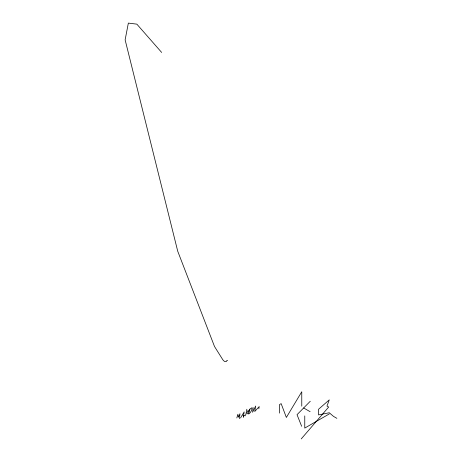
<?xml version="1.0" encoding="UTF-8"?>
<svg xmlns="http://www.w3.org/2000/svg" width="462" height="462" viewBox="0 0 462 462"><rect width="100%" height="100%" fill="white"/><g stroke="black" fill="none" stroke-linecap="round" stroke-linejoin="round"><path stroke-width="0.69" d="M249.647 412.173L248.827 411.538L248.966 410.493L249.769 409.153L252.067 407.68C252.396 412.098 245.131 418.503 249.971 409.216M246.87 409.24L245.871 414.437L244.999 415.933M236.833 417.971L237.884 414.247L238.392 417.226L239.957 413.681L239.443 418.693M258.836 408.76L259.228 406.543L254.735 411.509L255.688 406.011L252.552 412.295L253.216 407.675M248.094 410.36L246.951 412.785L247.055 413.652L247.811 413.796M240.535 417.977L244.184 411.844L243.301 417.232L243.434 416.129M301.241 438.9L328.667 407.045L326.975 406.069L329.267 399.867L318.52 409.286L318.52 414.916L329.267 412.751L333.495 416.377L336.873 418.329M310.279 401.247L297.031 414.674L301.64 426.282M329.267 413.94L304.764 428.083L304.764 415.916M244.675 415.321L243.457 415.633L242.931 415.257M227.622 360.424L227.027 360.348L226.195 361.636L224.428 361.417L222.863 359.834L214.501 346.488L177.737 251.264L125.127 39.853L128.355 23.1L136.839 24.145L161.665 52.449M303.655 407.958L310.112 411.688M301.767 406.162L301.767 391.741L286.359 417.457L281.15 403.638L279.539 404.573L279.539 413.12"/></g></svg>
